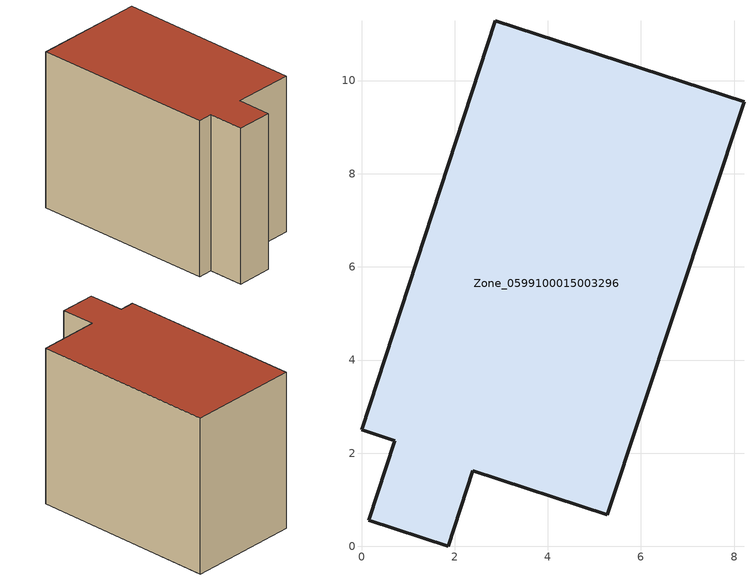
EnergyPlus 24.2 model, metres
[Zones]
Zone_0599100015003296
 floor ground (C_G): 0,2.5 2.87,11.29 8.21,9.54 5.27,0.68 2.39,1.62 1.86,0 0.15,0.56 0.71,2.27 z0.85
 wall outside (C_F): 2.87,11.29 0,2.5 0.71,2.27 0.15,0.56 1.86,0 2.39,1.62 5.27,0.68 8.21,9.54 2.87,11.29 z0.85:8.78
 roof outside (C_R): 5.27,0.68 8.21,9.54 2.87,11.29 0,2.5 0.71,2.27 0.15,0.56 1.86,0 2.39,1.62 z8.78
[BUILDING]
Pand.0599100015003296: North Axis=0; Terrain=City; Loads Convergence Tolerance Value=0.04; Temperature Convergence Tolerance Value=0.4; Solar Distribution=FullExterior; Maximum Number of Warmup Days=25; Minimum Number of Warmup Days=1
[Site:Location]
Rotterdam.The.Hague.AP_ZH_NLD Design_Conditions: Latitude=51.96; Longitude=4.45; Time Zone=1; Elevation=-4.5
[SITE:GROUNDTEMPERATURE:BUILDINGSURFACE]
18, 18, 18, 18, 18, 18, 18, 18, 18, 18, 18, 18
[MATERIAL] Thermal Absorptance=0.9; Solar Absorptance=0.7; Visible Absorptance=0.7
Name | Roughness | Thickness | Conductivity | Density | Specific Heat
G.TI.1965-1974 | MediumSmooth | 0.15 | 0.882353 | 540 | 1210
F.TI.1965-1974 | Rough | 0.3 | 0.697674 | 1920 | 840
R.TI.1965-1974 | MediumRough | 0.2 | 0.232558 | 1500 | 1000
[CONSTRUCTION]
C_G: G.TI.1965-1974
C_F: F.TI.1965-1974
C_R: R.TI.1965-1974
[ZONE]
Zone_0599100015003296: Type=1; Multiplier=1; Ceiling Height=Autocalculate; Volume=Autocalculate; Floor Area=autocalculate; Part of Total Floor Area=Yes
[ZONEINFILTRATION:DESIGNFLOWRATE]
Infil_Zone_0599100015003296: Zone or ZoneList or Space or SpaceList=Zone_0599100015003296; Schedule=AlwaysOn; Design Flow Rate Calculation Method=Flow/Area; Flow Rate per Floor Area=0.003; Constant Term Coefficient=1; Temperature Term Coefficient=0; Velocity Term Coefficient=0; Velocity Squared Term Coefficient=0
[HVACTEMPLATE:ZONE:IDEALLOADSAIRSYSTEM]
Zone_0599100015003296: Maximum Heating Supply Air Temperature=50; Minimum Cooling Supply Air Temperature=13; Maximum Heating Supply Air Humidity Ratio=0.0156; Minimum Cooling Supply Air Humidity Ratio=0.0077; Heating Limit=NoLimit; Cooling Limit=NoLimit; Dehumidification Control Type=ConstantSensibleHeatRatio; Cooling Sensible Heat Ratio=0.7; Dehumidification Setpoint=60; Humidification Control Type=None; Humidification Setpoint=30; Outdoor Air Method=None; Outdoor Air Flow Rate per Person=0.00944; Outdoor Air Flow Rate per Zone Floor Area=0; Outdoor Air Flow Rate per Zone=0; Demand Controlled Ventilation Type=None; Outdoor Air Economizer Type=NoEconomizer; Heat Recovery Type=None; Sensible Heat Recovery Effectiveness=0.7; Latent Heat Recovery Effectiveness=0.65
[ZONECONTROL:THERMOSTAT]
ThermostatControl_Zone_0599100015003296: Zone or ZoneList=Zone_0599100015003296; Control Type Schedule=DualSetpointControlType; Control 1=Thermostat_Zone_0599100015003296; Temperature Difference Between Cutout And Setpoint=0
[THERMOSTATSETPOINT:DUALSETPOINT]
Thermostat_Zone_0599100015003296: Heating Setpoint Temperature Schedule=HeatingSetpoint_Zone_0599100015003296; Cooling Setpoint Temperature Schedule=CoolingSetpoint_Zone_0599100015003296
[SCHEDULE:COMPACT]
HeatingSetpoint_Zone_0599100015003296: Through: 12/31, For: AllDays, Until: 24:00, 21
CoolingSetpoint_Zone_0599100015003296: Through: 12/31, For: AllDays, Until: 24:00, 24
DualSetpointControlType: Through: 12/31, For: AllDays, Until: 24:00, 4
AlwaysOn: Through: 12/31, For: AllDays, Until: 24:00, 1
